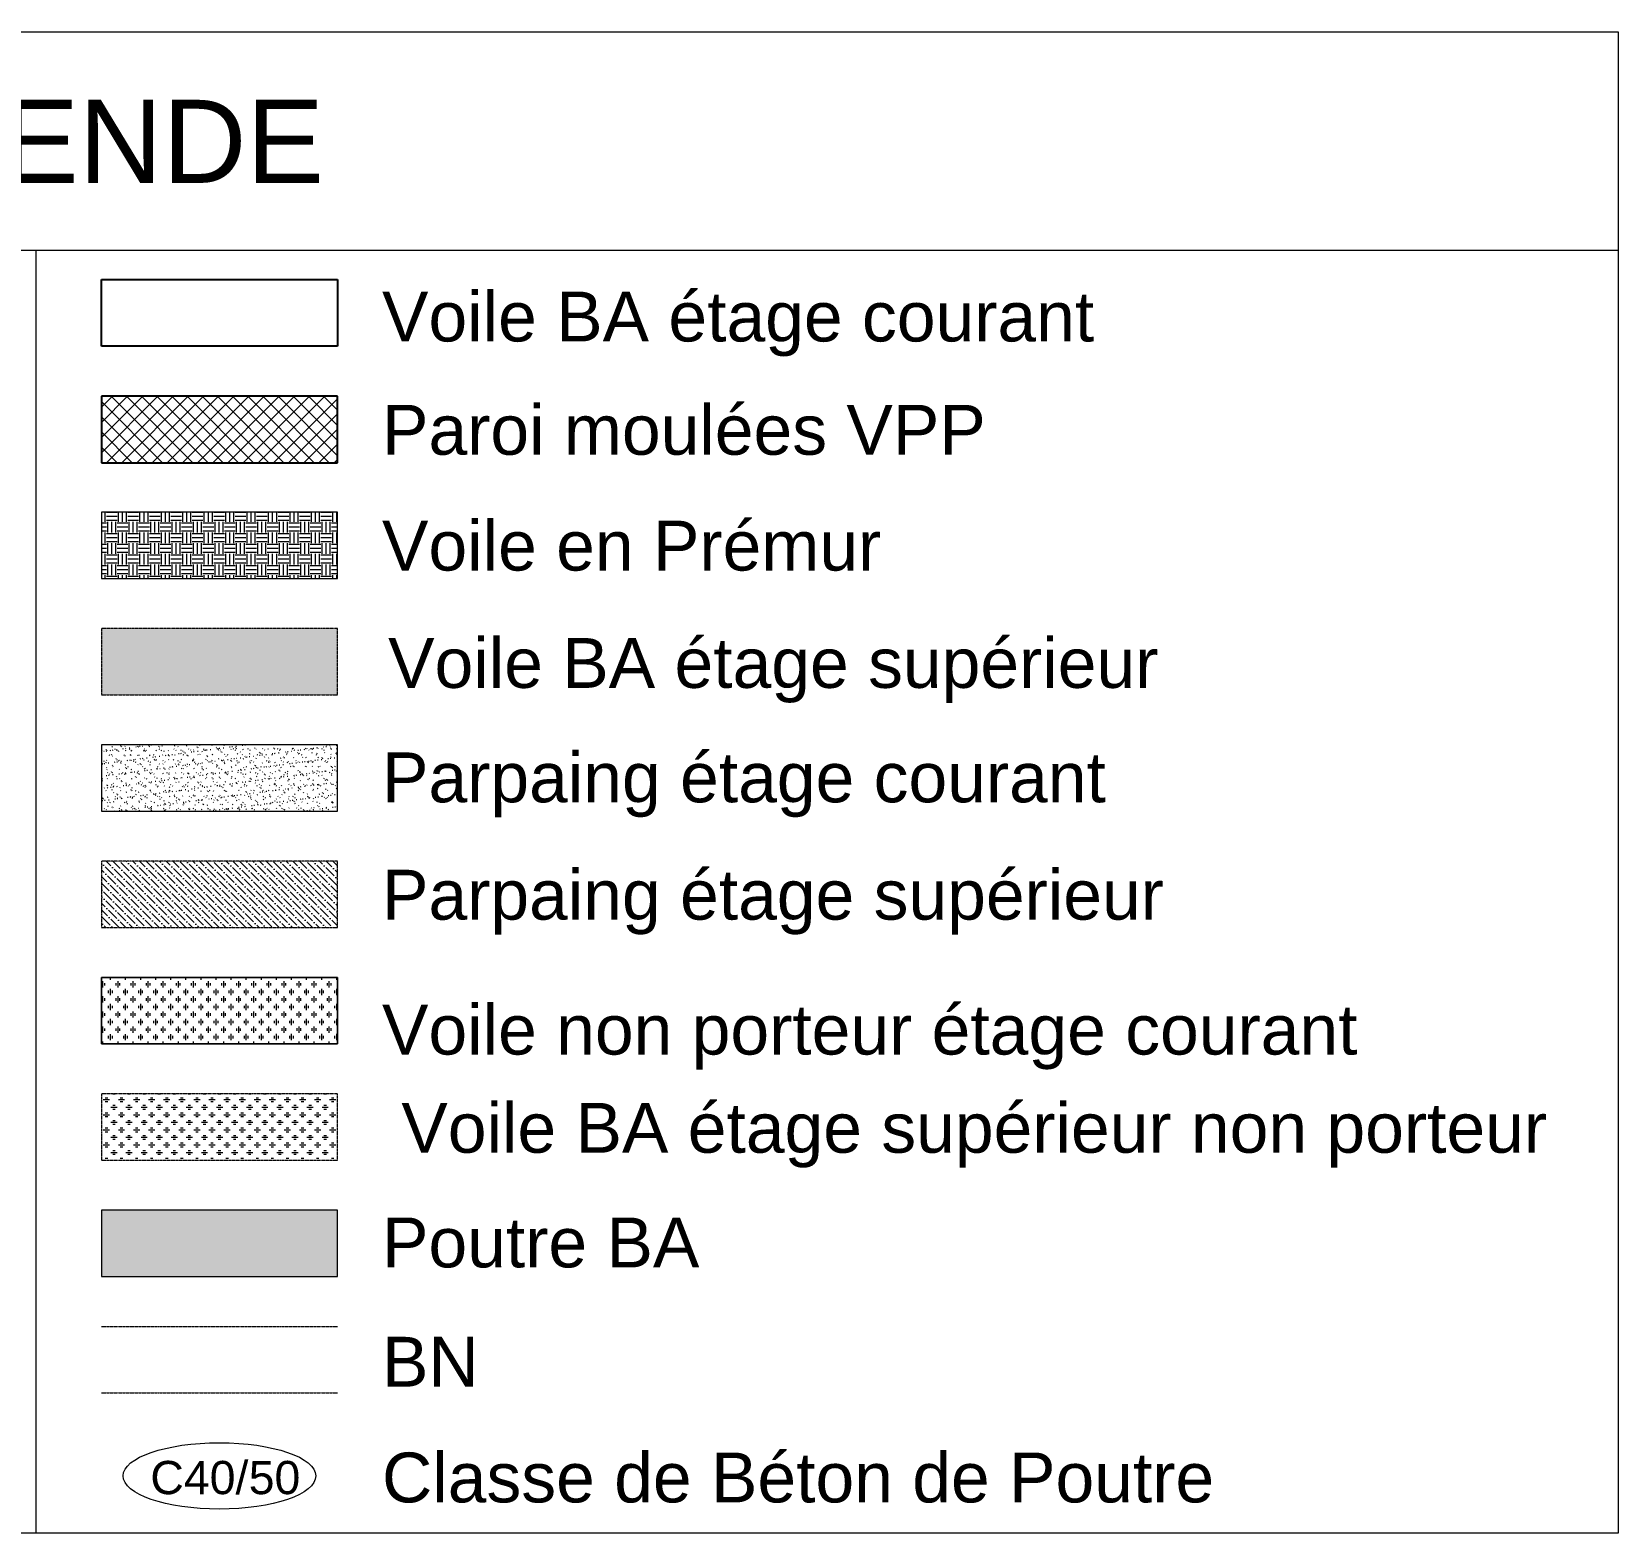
# Model space of a CAD drawing. Header units: metres. Extents: x 399 to 3028, y -427 to 863.
# Drawn here: x 2074 to 3028, y -40 to 863 of the extents above; entities that cross this region are included whole.
import ezdxf

# ---------------------------------------------------------------- set-up
doc = ezdxf.new("R2010")
doc.units = ezdxf.units.M
doc.linetypes.add('Caché', pattern=[0.265, 0.175, -0.09])
for name, color, linetype, lineweight in [('A-DETL', 90, 'Continuous', 18), ('A-DETL-GENF', 92, 'Continuous', 18), ('G-ANNO-TEXT', 231, 'Continuous', 9)]:
    doc.layers.add(name, color=color, linetype=linetype, lineweight=lineweight)
doc.styles.add('Arial_15', font='arial.ttf', dxfattribs={"height": 20})
doc.styles.add('Arial_16', font='arial.ttf', dxfattribs={"height": 50})
doc.styles.add('Arial_17', font='arial.ttf', dxfattribs={"height": 30})

msp = doc.modelspace()

# ---------------------------------------------------------------- hatches: boundary and pattern name
at = {"layer": 'A-DETL-GENF', "lineweight": 9}
h = msp.add_hatch(dxfattribs=at)
h.set_pattern_fill('FP_101', color=250, style=0, pattern_type=2)
h.set_pattern_definition([(135, (5589.156, -2969.784), (-4.562253, -4.562253), []), (225, (5589.156, -2969.784), (4.562253, -4.562253), [])])
h.paths.add_polyline_path([(2257.5935, 603.8889), (2257.5935, 643.8889), (2115.5935, 643.8889), (2115.5935, 603.8889)])
h = msp.add_hatch(dxfattribs=at)
h.set_pattern_fill('FP_102', color=33, style=0, pattern_type=2)
h.set_pattern_definition([(90, (5569.629, -3025.37), (-6.452, 6.452), [6.452, -6.452]), (90, (5567.209, -3025.37), (-6.452, 6.452), [6.452, -6.452]), (90, (5564.79, -3025.37), (-6.452, 6.452), [6.452, -6.452]), (180, (5563.984, -3024.564), (-6.452, -6.452), [6.452, -6.452]), (180, (5563.984, -3022.145), (-6.452, -6.452), [6.452, -6.452]), (180, (5563.984, -3019.725), (-6.452, -6.452), [6.452, -6.452])])
h.paths.add_polyline_path([(2257.5935, 534.1334), (2257.5935, 574.1334), (2115.5935, 574.1334), (2115.5935, 534.1334)])
h = msp.add_hatch(dxfattribs=at)
h.set_pattern_fill('FP_97', color=60, style=0, pattern_type=2)
h.set_pattern_definition([(92.091, (7244.4958, -3947.615), (-2.8364749, 1.879758), [0, -2.683, 0, -3.001, -2.869]), (92.091, (7244.4958, -3947.615), (-2.8364749, 1.879758), [-5.684, 0, -2.869]), (62.091, (7244.496, -3947.615), (-2.2505714, 5.433365), [0, -1.448, 0, -2.419, -0.927]), (62.091, (7244.496, -3947.615), (-2.2505714, 5.433365), [-3.866, 0, -0.927]), (22.091, (7243.2378, -3949.385), (3.1770825, 4.4861734), [0, -0.883, 0, -3.178, -4.149]), (22.091, (7243.2378, -3949.385), (3.1770825, 4.4861734), [-4.06, 0, -4.149]), (12.091, (7243.238, -3949.385), (1.8120707, 5.2234414), [0, -0.441, 0, -2.083, -2.383]), (12.091, (7243.238, -3949.385), (1.8120707, 5.2234414), [-2.524, 0, -2.383])])
h.paths.add_polyline_path([(2257.5935, 464.1334), (2257.5935, 504.1334), (2115.5935, 504.1334), (2115.5935, 464.1334)])
h = msp.add_hatch(dxfattribs=at)
h.set_pattern_fill('FP_96', color=84, style=0, pattern_type=2)
h.set_pattern_definition([(37.5, (984.06, 0), (-0.180163, 5.506152), [0.377, -3.966, 0.377, -4.481, -4.643]), (37.5, (984.06, 0), (-0.180163, 5.506152), [-9.201, 0.377, -4.266]), (7.5, (984.06, 0), (5.056695, 8.06402), [0.377, -1.966, 0.377, -3.538, -1.5]), (7.5, (984.06, 0), (5.056695, 8.06402), [-6.258, 0.377, -1.123]), (327.5, (980.545, 0), (8.898414, 0.016464), [0.377, -1.052, 0.377, -4.766, -6.715]), (327.5, (980.545, 0), (8.898414, 0.016464), [-6.572, 0.377, -6.338]), (317.5, (980.545, 0), (8.589846, 2.507583), [0.377, -0.337, 0.377, -2.995, -3.858]), (317.5, (980.545, 0), (8.589846, 2.507583), [-4.086, 0.377, -3.48])])
h.paths.add_polyline_path([(2257.5935, 394.1334), (2257.5935, 434.1334), (2115.5935, 434.1334), (2115.5935, 394.1334)])
h = msp.add_hatch(dxfattribs=at)
h.set_pattern_fill('FP_99', color=161, style=0, pattern_type=2)
h.set_pattern_definition([(135, (10495.0728, -3286.269), (-5.5168471, 1.5047232), [7.093, -1.419, 0, -1.419])])
h.paths.add_polyline_path([(2257.5935, 324.1334), (2257.5935, 364.1334), (2115.5935, 364.1334), (2115.5935, 324.1334)])
h = msp.add_hatch(dxfattribs=at)
h.set_pattern_fill('FP_100', color=250, style=0, pattern_type=2)
h.set_pattern_definition([(90, (6197.959, -3629.065), (4.54, 4.54), [3.783, -5.296]), (90, (6199.093, -3627.93), (4.54, 4.54), [1.513, -7.566]), (90, (6196.824, -3627.93), (4.54, 4.54), [1.513, -7.566])])
h.paths.add_polyline_path([(2257.5935, 254.1334), (2257.5935, 294.1334), (2115.5935, 294.1334), (2115.5935, 254.1334)])
h = msp.add_hatch(dxfattribs=at)
h.set_pattern_fill('FP_98', color=171, style=0, pattern_type=2)
h.set_pattern_definition([(180, (7217.843, -4205.129), (-4.539, 4.539), [3.783, -5.296]), (180, (7216.708, -4203.994), (-4.539, 4.539), [1.513, -7.566]), (180, (7216.708, -4206.264), (-4.539, 4.539), [1.513, -7.566])])
h.paths.add_polyline_path([(2257.5935, 184.1334), (2257.5935, 224.1334), (2115.5935, 224.1334), (2115.5935, 184.1334)])
msp.add_hatch(color=253, dxfattribs=at).paths.add_polyline_path([(2257.5935, 114.1334), (2257.5935, 154.1334), (2115.5935, 154.1334), (2115.5935, 114.1334)])

# ---------------------------------------------------------------- linework, layer by layer
at = {"layer": 'A-DETL', "lineweight": 9}
for p, q in [((1084.5471, 863.2888), (3028.4744, 863.2888)), ((3028.4744, 863.2888), (3028.4744, -40.3867)), ((1084.5471, 731.915), (3028.4744, 731.915)), ((2076.0009, 731.915), (2076.0009, -40.3867)), ((2257.5935, 574.1334), (2115.5935, 574.1334)), ((2115.5935, 574.1334), (2115.5935, 534.1334)), ((2257.5935, 534.1334), (2257.5935, 574.1334)), ((2115.5935, 534.1334), (2257.5935, 534.1334)), ((2257.5935, 294.1334), (2115.5935, 294.1334)), ((2115.5935, 294.1334), (2115.5935, 254.1334)), ((2115.5935, 254.1334), (2115.5935, 294.1334)), ((2115.5935, 294.1334), (2257.5935, 294.1334)), ((2257.5935, 254.1334), (2257.5935, 294.1334)), ((2257.5935, 294.1334), (2257.5935, 254.1334)), ((2115.5935, 254.1334), (2257.5935, 254.1334)), ((2257.5935, 254.1334), (2115.5935, 254.1334)), ((3028.4744, -40.3867), (1084.5471, -40.3867))]:
    msp.add_line(p, q, dxfattribs=at)
at = {"layer": 'A-DETL', "lineweight": 25}
for p, q in [((2115.5935, 674.1334), (2115.5935, 714.1334)), ((2115.5935, 714.1334), (2257.5935, 714.1334)), ((2257.5935, 714.1334), (2257.5935, 674.1334)), ((2257.5935, 674.1334), (2115.5935, 674.1334)), ((2257.5935, 643.8889), (2115.5935, 643.8889)), ((2115.5935, 643.8889), (2115.5935, 603.8889)), ((2257.5935, 603.8889), (2257.5935, 643.8889)), ((2115.5935, 603.8889), (2257.5935, 603.8889))]:
    msp.add_line(p, q, dxfattribs=at)
at = {"layer": 'A-DETL', "linetype": 'Caché', "lineweight": 9}
for p, q in [((2115.5935, 504.1334), (2115.5935, 464.1334)), ((2257.5935, 504.1334), (2115.5935, 504.1334)), ((2257.5935, 464.1334), (2257.5935, 504.1334)), ((2115.5935, 464.1334), (2257.5935, 464.1334)), ((2115.5935, 364.1334), (2115.5935, 324.1334)), ((2257.5935, 364.1334), (2115.5935, 364.1334)), ((2257.5935, 324.1334), (2257.5935, 364.1334)), ((2115.5935, 324.1334), (2257.5935, 324.1334)), ((2115.5935, 224.1334), (2115.5935, 184.1334)), ((2257.5935, 224.1334), (2115.5935, 224.1334)), ((2257.5935, 184.1334), (2257.5935, 224.1334)), ((2115.5935, 184.1334), (2257.5935, 184.1334)), ((2115.5935, 84.1334), (2257.5935, 84.1334)), ((2115.5935, 44.1334), (2257.5935, 44.1334))]:
    msp.add_line(p, q, dxfattribs=at)
at = {"layer": 'A-DETL'}
for p, q in [((2257.5935, 434.1334), (2115.5935, 434.1334)), ((2115.5935, 434.1334), (2115.5935, 394.1334)), ((2257.5935, 394.1334), (2257.5935, 434.1334)), ((2115.5935, 394.1334), (2257.5935, 394.1334)), ((2257.5935, 154.1334), (2115.5935, 154.1334)), ((2115.5935, 154.1334), (2115.5935, 114.1334)), ((2257.5935, 114.1334), (2257.5935, 154.1334)), ((2115.5935, 114.1334), (2257.5935, 114.1334))]:
    msp.add_line(p, q, dxfattribs=at)
at = {"layer": 'A-DETL', "lineweight": 9}
msp.add_ellipse((2186.5935, -5.8666), major_axis=(-58, 0), ratio=0.34482759, dxfattribs=at)

# ---------------------------------------------------------------- texts
at = {"layer": 'G-ANNO-TEXT', "color": 7, "attachment_point": 1}
for s, insert, char_height, width, style in [(' LÉGENDE', (1896.2203, 822.3283), 50, 427.700281, 'Arial_16'), ('Voile BA étage courant', (2284.4353, 706.8761), 30, 524.303625, 'Arial_17'), ('Paroi moulées VPP', (2284.4353, 638.7108), 30, 444.134875, 'Arial_17'), ('Voile en Prémur', (2284.4353, 569.007), 30, 367.573719, 'Arial_17'), (' Voile BA étage supérieur', (2276.4679, 498.3976), 30, 581.223437, 'Arial_17'), ('Parpaing étage courant', (2284.4353, 429.5309), 30, 533.122187, 'Arial_17'), ('Parpaing étage supérieur', (2284.4353, 358.9136), 30, 575.611625, 'Arial_17'), ('Voile non porteur étage courant', (2284.4353, 277.721), 30, 718.712844, 'Arial_17'), (' Voile BA étage supérieur non porteur', (2284.4353, 218.6372), 30, 858.206469, 'Arial_17'), ('Poutre BA', (2284.4353, 149.6272), 30, 233.691906, 'Arial_17'), ('BN', (2284.4353, 77.8483), 30, 70.949344, 'Arial_17'), ('Classe de Béton de Poutre', (2284.4353, 8.1827), 30, 612.890094, 'Arial_17')]:
    msp.add_mtext(s, dxfattribs=dict(at, insert=insert, char_height=char_height, width=width, style=style))
at = {"layer": 'G-ANNO-TEXT', "color": 7, "char_height": 20, "attachment_point": 1, "rotation": 359.9999999, "style": 'Arial_15'}
for s, insert, width in [('\\fArial|b0|i0|c178|p34|;C', (2145.0024, 3.1444), 24.451469), ('40', (2165.1769, 3.1444), 37.679312), ('\\fArial|b0|i0|c178|p34|;/', (2196.2654, 3.1444), 9.62025), ('50', (2204.2029, 3.1444), 37.679312)]:
    msp.add_mtext(s, dxfattribs=dict(at, insert=insert, width=width))

doc.saveas('drawing.dxf')
